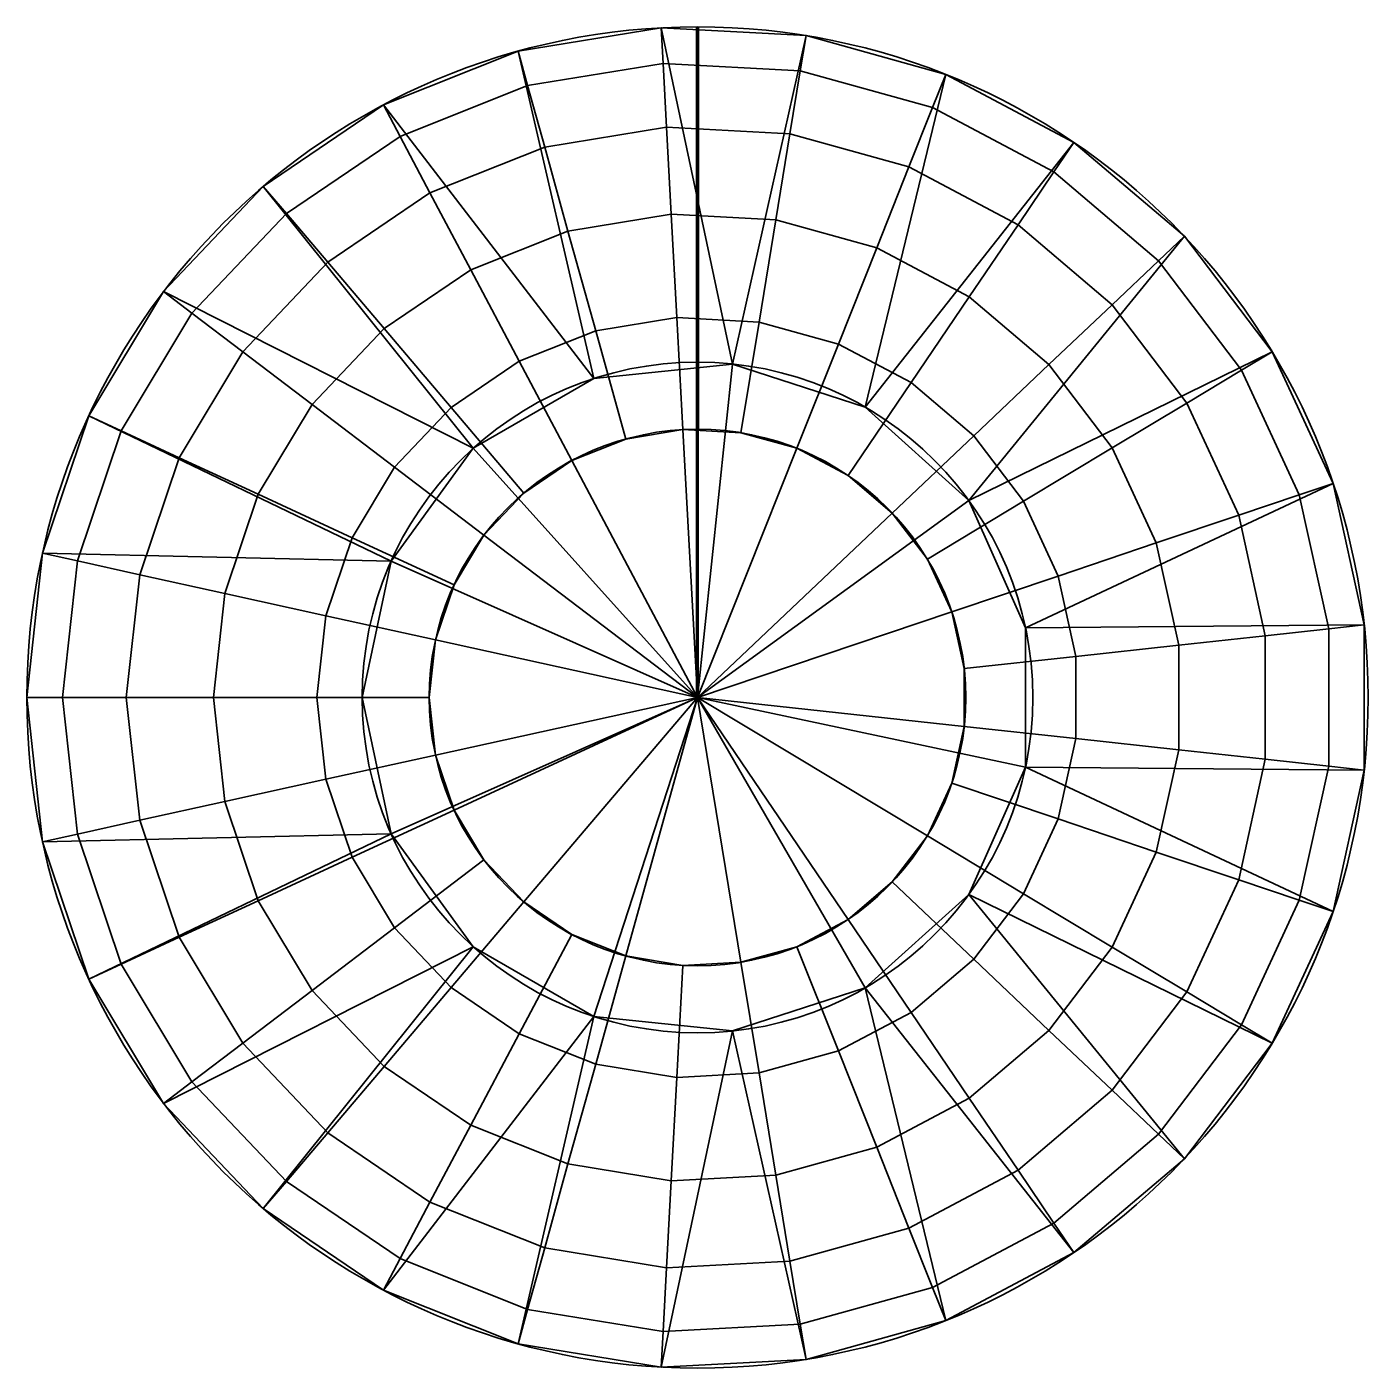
# Model space of a CAD drawing. Header units: millimetres. Extents: x -5 to 5, y -5 to 5.
import ezdxf

# ---------------------------------------------------------------- set-up
doc = ezdxf.new("R2010")
doc.units = ezdxf.units.MM
doc.layers.add('1', color=7, linetype='Continuous', true_color=0xffffff)
doc.layers.add('61', color=7, linetype='Continuous', true_color=0xffffff)

# ---------------------------------------------------------------- blocks, each defined once
blk = doc.blocks.new('UG_SURFACE_001')
at = {"layer": '1', "color": 252, "linetype": 'Continuous', "lineweight": 35}
for points in [[(0.261321, 2.486305, 12), (-0.772542, 2.377641, 12), (-1.337642, 4.81775, 12), (-0.270695, 4.992667, 12)], [(-0.270695, 4.992667, 12), (-1.337642, 4.81775, 12), (-1.266485, 4.561467, 12.801896), (-0.256295, 4.727079, 12.801896)], [(-0.270695, 4.992667, 12), (0.80891, 4.934133, 12), (0.261321, 2.486305, 12)], [(0.80891, 4.934133, 12), (-0.270695, 4.992667, 12), (-0.256295, 4.727079, 12.801896), (0.76588, 4.671658, 12.801896)], [(1.25, 2.165064, 12), (0.261321, 2.486305, 12), (0.80891, 4.934133, 12), (1.850691, 4.644884, 12)], [(1.850691, 4.644884, 12), (0.80891, 4.934133, 12), (0.76588, 4.671658, 12.801896), (1.752242, 4.397796, 12.801896)], [(-2.342042, 4.41756, 12), (-1.337642, 4.81775, 12), (-0.772542, 2.377641, 12)], [(-1.337642, 4.81775, 12), (-2.342042, 4.41756, 12), (-2.217456, 4.182565, 12.801896), (-1.266485, 4.561467, 12.801896)], [(-0.256295, 4.727079, 12.801896), (-1.266485, 4.561467, 12.801896), (-1.139206, 4.103049, 13.500061), (-0.230538, 4.252017, 13.500061)], [(0.76588, 4.671658, 12.801896), (-0.256295, 4.727079, 12.801896), (-0.230538, 4.252017, 13.500061), (0.68891, 4.202166, 13.500061)], [(1.752242, 4.397796, 12.801896), (0.76588, 4.671658, 12.801896), (0.68891, 4.202166, 13.500061), (1.576145, 3.955827, 13.500061)], [(1.850691, 4.644884, 12), (2.805935, 4.138445, 12), (1.25, 2.165064, 12)], [(2.805935, 4.138445, 12), (1.850691, 4.644884, 12), (1.752242, 4.397796, 12.801896), (2.656672, 3.918298, 12.801896)], [(-1.266485, 4.561467, 12.801896), (-2.217456, 4.182565, 12.801896), (-1.994606, 3.762226, 13.500061), (-1.139206, 4.103049, 13.500061)], [(-0.772542, 2.377641, 12), (-1.672826, 1.857862, 12), (-3.236932, 3.81081, 12), (-2.342042, 4.41756, 12)], [(-2.342042, 4.41756, 12), (-3.236932, 3.81081, 12), (-3.064741, 3.608092, 12.801896), (-2.217456, 4.182565, 12.801896)], [(2.656672, 3.918298, 12.801896), (1.752242, 4.397796, 12.801896), (1.576145, 3.955827, 13.500061), (2.389682, 3.524517, 13.500061)], [(-0.230538, 4.252017, 13.500061), (-1.139206, 4.103049, 13.500061), (-0.96557, 3.47767, 14.040925), (-0.1954, 3.603933, 14.040925)], [(0.68891, 4.202166, 13.500061), (-0.230538, 4.252017, 13.500061), (-0.1954, 3.603933, 14.040925), (0.583908, 3.56168, 14.040925)], [(1.576145, 3.955827, 13.500061), (0.68891, 4.202166, 13.500061), (0.583908, 3.56168, 14.040925), (1.335912, 3.352887, 14.040925)], [(-2.217456, 4.182565, 12.801896), (-3.064741, 3.608092, 12.801896), (-2.756741, 3.245486, 13.500061), (-1.994606, 3.762226, 13.500061)], [(-1.139206, 4.103049, 13.500061), (-1.994606, 3.762226, 13.500061), (-1.690592, 3.188795, 14.040925), (-0.96557, 3.47767, 14.040925)], [(2.022543, 1.469463, 12), (1.25, 2.165064, 12), (2.805935, 4.138445, 12), (3.629977, 3.438497, 12)], [(3.629977, 3.438497, 12), (2.805935, 4.138445, 12), (2.656672, 3.918298, 12.801896), (3.436879, 3.255585, 12.801896)], [(2.389682, 3.524517, 13.500061), (1.576145, 3.955827, 13.500061), (1.335912, 3.352887, 14.040925), (2.025451, 2.987317, 14.040925)], [(3.436879, 3.255585, 12.801896), (2.656672, 3.918298, 12.801896), (2.389682, 3.524517, 13.500061), (3.091479, 2.928405, 13.500061)], [(-3.980465, 3.025871, 12), (-3.236932, 3.81081, 12), (-1.672826, 1.857862, 12)], [(-3.236932, 3.81081, 12), (-3.980465, 3.025871, 12), (-3.768722, 2.864908, 12.801896), (-3.064741, 3.608092, 12.801896)], [(-1.994606, 3.762226, 13.500061), (-2.756741, 3.245486, 13.500061), (-2.336563, 2.750815, 14.040925), (-1.690592, 3.188795, 14.040925)], [(-3.064741, 3.608092, 12.801896), (-3.768722, 2.864908, 12.801896), (-3.389973, 2.576991, 13.500061), (-2.756741, 3.245486, 13.500061)], [(-0.1954, 3.603933, 14.040925), (-0.96557, 3.47767, 14.040925), (-0.758901, 2.733315, 14.382986), (-0.153577, 2.832553, 14.382986)], [(0.583908, 3.56168, 14.040925), (-0.1954, 3.603933, 14.040925), (-0.153577, 2.832553, 14.382986), (0.458929, 2.799344, 14.382986)], [(1.335912, 3.352887, 14.040925), (0.583908, 3.56168, 14.040925), (0.458929, 2.799344, 14.382986), (1.049976, 2.635241, 14.382986)], [(3.091479, 2.928405, 13.500061), (2.389682, 3.524517, 13.500061), (2.025451, 2.987317, 14.040925), (2.620282, 2.482063, 14.040925)], [(-0.96557, 3.47767, 14.040925), (-1.690592, 3.188795, 14.040925), (-1.328741, 2.506271, 14.382986), (-0.758901, 2.733315, 14.382986)], [(3.629977, 3.438497, 12), (4.284286, 2.577769, 12), (2.022543, 1.469463, 12)], [(4.284286, 2.577769, 12), (3.629977, 3.438497, 12), (3.436879, 3.255585, 12.801896), (4.056381, 2.440643, 12.801896)], [(2.025451, 2.987317, 14.040925), (1.335912, 3.352887, 14.040925), (1.049976, 2.635241, 14.382986), (1.591927, 2.347917, 14.382986)], [(-2.756741, 3.245486, 13.500061), (-3.389973, 2.576991, 13.500061), (-2.87328, 2.184211, 14.040925), (-2.336563, 2.750815, 14.040925)], [(4.056381, 2.440643, 12.801896), (3.436879, 3.255585, 12.801896), (3.091479, 2.928405, 13.500061), (3.648723, 2.195364, 13.500061)], [(-1.690592, 3.188795, 14.040925), (-2.336563, 2.750815, 14.040925), (-1.836449, 2.162035, 14.382986), (-1.328741, 2.506271, 14.382986)], [(-1.672826, 1.857862, 12), (-2.283864, 1.016842, 12), (-4.537877, 2.099446, 12), (-3.980465, 3.025871, 12)], [(-3.980465, 3.025871, 12), (-4.537877, 2.099446, 12), (-4.296482, 1.987764, 12.801896), (-3.768722, 2.864908, 12.801896)], [(2.620282, 2.482063, 14.040925), (2.025451, 2.987317, 14.040925), (1.591927, 2.347917, 14.382986), (2.059441, 1.950806, 14.382986)], [(3.648723, 2.195364, 13.500061), (3.091479, 2.928405, 13.500061), (2.620282, 2.482063, 14.040925), (3.092591, 1.86075, 14.040925)], [(-3.768722, 2.864908, 12.801896), (-4.296482, 1.987764, 12.801896), (-3.864694, 1.787998, 13.500061), (-3.389973, 2.576991, 13.500061)], [(-0.153577, 2.832553, 14.382986), (-0.758901, 2.733315, 14.382986), (-0.535057, 1.9271, 14.5), (-0.108278, 1.997067, 14.5)], [(0.458929, 2.799344, 14.382986), (-0.153577, 2.832553, 14.382986), (-0.108278, 1.997067, 14.5), (0.323564, 1.973653, 14.5)], [(-2.336563, 2.750815, 14.040925), (-2.87328, 2.184211, 14.040925), (-2.258288, 1.716706, 14.382986), (-1.836449, 2.162035, 14.382986)], [(-0.758901, 2.733315, 14.382986), (-1.328741, 2.506271, 14.382986), (-0.936817, 1.767024, 14.5), (-0.535057, 1.9271, 14.5)], [(1.049976, 2.635241, 14.382986), (0.458929, 2.799344, 14.382986), (0.323564, 1.973653, 14.5), (0.740276, 1.857953, 14.5)], [(1.591927, 2.347917, 14.382986), (1.049976, 2.635241, 14.382986), (0.740276, 1.857953, 14.5), (1.122374, 1.655378, 14.5)], [(-3.389973, 2.576991, 13.500061), (-3.864694, 1.787998, 13.500061), (-3.275645, 1.515475, 14.040925), (-2.87328, 2.184211, 14.040925)], [(-1.328741, 2.506271, 14.382986), (-1.836449, 2.162035, 14.382986), (-1.294773, 1.524324, 14.5), (-0.936817, 1.767024, 14.5)], [(2.445369, 0.519779, 12), (2.022543, 1.469463, 12), (4.284286, 2.577769, 12), (4.738266, 1.596508, 12)], [(4.738266, 1.596508, 12), (4.284286, 2.577769, 12), (4.056381, 2.440643, 12.801896), (4.486211, 1.511581, 12.801896)], [(-1.672826, 1.857862), (-0.772542, 2.377641), (0.261321, 2.486305), (0, 0)], [(-0.772542, 2.377641), (-0.772542, 2.377641, 12), (0.261321, 2.486305, 12), (0.261321, 2.486305)], [(0.261321, 2.486305), (1.25, 2.165064), (2.022543, 1.469463), (0, 0)], [(0.261321, 2.486305), (0.261321, 2.486305, 12), (1.25, 2.165064, 12), (1.25, 2.165064)], [(3.092591, 1.86075, 14.040925), (2.620282, 2.482063, 14.040925), (2.059441, 1.950806, 14.382986), (2.430658, 1.462479, 14.382986)], [(4.486211, 1.511581, 12.801896), (4.056381, 2.440643, 12.801896), (3.648723, 2.195364, 13.500061), (4.035356, 1.35967, 13.500061)], [(-1.672826, 1.857862), (-1.672826, 1.857862, 12), (-0.772542, 2.377641, 12), (-0.772542, 2.377641)], [(2.059441, 1.950806, 14.382986), (1.591927, 2.347917, 14.382986), (1.122374, 1.655378, 14.5), (1.451991, 1.375399, 14.5)], [(-2.87328, 2.184211, 14.040925), (-3.275645, 1.515475, 14.040925), (-2.574532, 1.191105, 14.382986), (-2.258288, 1.716706, 14.382986)], [(-1.836449, 2.162035, 14.382986), (-2.258288, 1.716706, 14.382986), (-1.592186, 1.210348, 14.5), (-1.294773, 1.524324, 14.5)], [(1.25, 2.165064), (1.25, 2.165064, 12), (2.022543, 1.469463, 12), (2.022543, 1.469463)], [(4.035356, 1.35967, 13.500061), (3.648723, 2.195364, 13.500061), (3.092591, 1.86075, 14.040925), (3.420294, 1.152431, 14.040925)], [(-4.883103, 1.074852, 12), (-4.537877, 2.099446, 12), (-2.283864, 1.016842, 12)], [(-4.537877, 2.099446, 12), (-4.883103, 1.074852, 12), (-4.623343, 1.017675, 12.801896), (-4.296482, 1.987764, 12.801896)], [(-4.296482, 1.987764, 12.801896), (-4.623343, 1.017675, 12.801896), (-4.158706, 0.915401, 13.500061), (-3.864694, 1.787998, 13.500061)], [(-0.108278, 1.997067, 14.5), (-0.535057, 1.9271, 14.5), (-0.936817, 1.767024, 14.5), (0, 0, 14.5)], [(0.740276, 1.857953, 14.5), (0.323564, 1.973653, 14.5), (-0.108278, 1.997067, 14.5), (0, 0, 14.5)], [(2.430658, 1.462479, 14.382986), (2.059441, 1.950806, 14.382986), (1.451991, 1.375399, 14.5), (1.713714, 1.031108, 14.5)], [(0, 0), (-2.283864, 1.016842), (-1.672826, 1.857862)], [(-2.283864, 1.016842), (-2.283864, 1.016842, 12), (-1.672826, 1.857862, 12), (-1.672826, 1.857862)], [(1.451991, 1.375399, 14.5), (1.122374, 1.655378, 14.5), (0.740276, 1.857953, 14.5), (0, 0, 14.5)], [(3.420294, 1.152431, 14.040925), (3.092591, 1.86075, 14.040925), (2.430658, 1.462479, 14.382986), (2.688221, 0.905767, 14.382986)], [(-3.864694, 1.787998, 13.500061), (-4.158706, 0.915401, 13.500061), (-3.524844, 0.775877, 14.040925), (-3.275645, 1.515475, 14.040925)], [(-2.258288, 1.716706, 14.382986), (-2.574532, 1.191105, 14.382986), (-1.815151, 0.839778, 14.5), (-1.592186, 1.210348, 14.5)], [(-0.936817, 1.767024, 14.5), (-1.294773, 1.524324, 14.5), (-1.592186, 1.210348, 14.5), (0, 0, 14.5)], [(-3.275645, 1.515475, 14.040925), (-3.524844, 0.775877, 14.040925), (-2.770393, 0.60981, 14.382986), (-2.574532, 1.191105, 14.382986)], [(4.738266, 1.596508, 12), (4.97069, 0.540595, 12), (2.445369, 0.519779, 12)], [(4.706271, 0.511838, 12.801896), (4.486211, 1.511581, 12.801896), (4.035356, 1.35967, 13.500061), (4.2333, 0.460399, 13.500061)], [(4.97069, 0.540595, 12), (4.738266, 1.596508, 12), (4.486211, 1.511581, 12.801896), (4.706271, 0.511838, 12.801896)], [(2.022543, 1.469463), (2.445369, 0.519779), (2.445369, -0.519779), (0, 0)], [(2.688221, 0.905767, 14.382986), (2.430658, 1.462479, 14.382986), (1.713714, 1.031108, 14.5), (1.895306, 0.638603, 14.5)], [(2.022543, 1.469463), (2.022543, 1.469463, 12), (2.445369, 0.519779, 12), (2.445369, 0.519779)], [(1.895306, 0.638603, 14.5), (1.713714, 1.031108, 14.5), (1.451991, 1.375399, 14.5), (0, 0, 14.5)], [(4.2333, 0.460399, 13.500061), (4.035356, 1.35967, 13.500061), (3.420294, 1.152431, 14.040925), (3.588069, 0.390226, 14.040925)], [(-1.592186, 1.210348, 14.5), (-1.815151, 0.839778, 14.5), (-1.953241, 0.429941, 14.5), (0, 0, 14.5)], [(-2.574532, 1.191105, 14.382986), (-2.770393, 0.60981, 14.382986), (-1.953241, 0.429941, 14.5), (-1.815151, 0.839778, 14.5)], [(3.588069, 0.390226, 14.040925), (3.420294, 1.152431, 14.040925), (2.688221, 0.905767, 14.382986), (2.820085, 0.306703, 14.382986)], [(-2.283864, 1.016842, 12), (-2.5, 0, 12), (-5, 0, 12), (-4.883103, 1.074852, 12)], [(-4.883103, 1.074852, 12), (-5, 0, 12), (-4.734022, 0, 12.801896), (-4.623343, 1.017675, 12.801896)], [(-4.623343, 1.017675, 12.801896), (-4.734022, 0, 12.801896), (-4.258262, 0, 13.500061), (-4.158706, 0.915401, 13.500061)], [(-2.283864, -1.016842), (-2.5, 0), (-2.283864, 1.016842), (0, 0)], [(-2.5, 0), (-2.5, 0, 12), (-2.283864, 1.016842, 12), (-2.283864, 1.016842)], [(-4.158706, 0.915401, 13.500061), (-4.258262, 0, 13.500061), (-3.609226, 0, 14.040925), (-3.524844, 0.775877, 14.040925)], [(2.820085, 0.306703, 14.382986), (2.688221, 0.905767, 14.382986), (1.895306, 0.638603, 14.5), (1.988276, 0.216238, 14.5)], [(-3.524844, 0.775877, 14.040925), (-3.609226, 0, 14.040925), (-2.836714, 0, 14.382986), (-2.770393, 0.60981, 14.382986)], [(-2.770393, 0.60981, 14.382986), (-2.836714, 0, 14.382986), (-2, 0, 14.5), (-1.953241, 0.429941, 14.5)], [(1.988276, -0.216238, 14.5), (1.988276, 0.216238, 14.5), (1.895306, 0.638603, 14.5), (0, 0, 14.5)], [(2.445369, -0.519779, 12), (2.445369, 0.519779, 12), (4.97069, 0.540595, 12), (4.97069, -0.540595, 12)], [(2.445369, 0.519779), (2.445369, 0.519779, 12), (2.445369, -0.519779, 12), (2.445369, -0.519779)], [(4.706271, -0.511838, 12.801896), (4.706271, 0.511838, 12.801896), (4.2333, 0.460399, 13.500061), (4.2333, -0.460399, 13.500061)], [(4.97069, -0.540595, 12), (4.97069, 0.540595, 12), (4.706271, 0.511838, 12.801896), (4.706271, -0.511838, 12.801896)], [(-1.953241, 0.429941, 14.5), (-2, 0, 14.5), (-1.953241, -0.429941, 14.5), (0, 0, 14.5)], [(4.2333, -0.460399, 13.500061), (4.2333, 0.460399, 13.500061), (3.588069, 0.390226, 14.040925), (3.588069, -0.390226, 14.040925)], [(2.820085, -0.306703, 14.382986), (2.820085, 0.306703, 14.382986), (1.988276, 0.216238, 14.5), (1.988276, -0.216238, 14.5)], [(3.588069, -0.390226, 14.040925), (3.588069, 0.390226, 14.040925), (2.820085, 0.306703, 14.382986), (2.820085, -0.306703, 14.382986)], [(-4.883103, -1.074852, 12), (-5, 0, 12), (-2.5, 0, 12), (-2.283864, -1.016842, 12)], [(-5, 0, 12), (-4.883103, -1.074852, 12), (-4.623343, -1.017675, 12.801896), (-4.734022, 0, 12.801896)], [(-4.734022, 0, 12.801896), (-4.623343, -1.017675, 12.801896), (-4.158706, -0.915401, 13.500061), (-4.258262, 0, 13.500061)], [(-4.258262, 0, 13.500061), (-4.158706, -0.915401, 13.500061), (-3.524844, -0.775877, 14.040925), (-3.609226, 0, 14.040925)], [(-3.609226, 0, 14.040925), (-3.524844, -0.775877, 14.040925), (-2.770393, -0.60981, 14.382986), (-2.836714, 0, 14.382986)], [(-2.836714, 0, 14.382986), (-2.770393, -0.60981, 14.382986), (-1.953241, -0.429941, 14.5), (-2, 0, 14.5)], [(-2.283864, -1.016842), (-2.283864, -1.016842, 12), (-2.5, 0, 12), (-2.5, 0)], [(-0.772542, -2.377641), (-1.672826, -1.857862), (-2.283864, -1.016842), (0, 0)], [(0, 0, 14.5), (-1.953241, -0.429941, 14.5), (-1.815151, -0.839778, 14.5)], [(-1.815151, -0.839778, 14.5), (-1.592186, -1.210348, 14.5), (-1.294773, -1.524324, 14.5), (0, 0, 14.5)], [(-1.294773, -1.524324, 14.5), (-0.936817, -1.767024, 14.5), (-0.535057, -1.9271, 14.5), (0, 0, 14.5)], [(1.25, -2.165064), (0.261321, -2.486305), (-0.772542, -2.377641), (0, 0)], [(-0.535057, -1.9271, 14.5), (-0.108278, -1.997067, 14.5), (0.323564, -1.973653, 14.5), (0, 0, 14.5)], [(2.445369, -0.519779), (2.022543, -1.469463), (1.25, -2.165064), (0, 0)], [(0.323564, -1.973653, 14.5), (0.740276, -1.857953, 14.5), (1.122374, -1.655378, 14.5), (0, 0, 14.5)], [(1.122374, -1.655378, 14.5), (1.451991, -1.375399, 14.5), (1.713714, -1.031108, 14.5), (0, 0, 14.5)], [(1.713714, -1.031108, 14.5), (1.895306, -0.638603, 14.5), (1.988276, -0.216238, 14.5), (0, 0, 14.5)], [(2.688221, -0.905767, 14.382986), (2.820085, -0.306703, 14.382986), (1.988276, -0.216238, 14.5), (1.895306, -0.638603, 14.5)], [(3.420294, -1.152431, 14.040925), (3.588069, -0.390226, 14.040925), (2.820085, -0.306703, 14.382986), (2.688221, -0.905767, 14.382986)], [(4.035356, -1.35967, 13.500061), (4.2333, -0.460399, 13.500061), (3.588069, -0.390226, 14.040925), (3.420294, -1.152431, 14.040925)], [(-2.770393, -0.60981, 14.382986), (-2.574532, -1.191105, 14.382986), (-1.815151, -0.839778, 14.5), (-1.953241, -0.429941, 14.5)], [(4.486211, -1.511581, 12.801896), (4.706271, -0.511838, 12.801896), (4.2333, -0.460399, 13.500061), (4.035356, -1.35967, 13.500061)], [(2.445369, -0.519779), (2.445369, -0.519779, 12), (2.022543, -1.469463, 12), (2.022543, -1.469463)], [(4.738266, -1.596508, 12), (4.284286, -2.577769, 12), (2.022543, -1.469463, 12), (2.445369, -0.519779, 12)], [(2.445369, -0.519779, 12), (4.97069, -0.540595, 12), (4.738266, -1.596508, 12)], [(4.738266, -1.596508, 12), (4.97069, -0.540595, 12), (4.706271, -0.511838, 12.801896), (4.486211, -1.511581, 12.801896)], [(-3.524844, -0.775877, 14.040925), (-3.275645, -1.515475, 14.040925), (-2.574532, -1.191105, 14.382986), (-2.770393, -0.60981, 14.382986)], [(2.430658, -1.462479, 14.382986), (2.688221, -0.905767, 14.382986), (1.895306, -0.638603, 14.5), (1.713714, -1.031108, 14.5)], [(-4.158706, -0.915401, 13.500061), (-3.864694, -1.787998, 13.500061), (-3.275645, -1.515475, 14.040925), (-3.524844, -0.775877, 14.040925)], [(-2.574532, -1.191105, 14.382986), (-2.258288, -1.716706, 14.382986), (-1.592186, -1.210348, 14.5), (-1.815151, -0.839778, 14.5)], [(-4.623343, -1.017675, 12.801896), (-4.296482, -1.987764, 12.801896), (-3.864694, -1.787998, 13.500061), (-4.158706, -0.915401, 13.500061)], [(3.092591, -1.86075, 14.040925), (3.420294, -1.152431, 14.040925), (2.688221, -0.905767, 14.382986), (2.430658, -1.462479, 14.382986)], [(-2.283864, -1.016842, 12), (-4.537877, -2.099446, 12), (-4.883103, -1.074852, 12)], [(-4.883103, -1.074852, 12), (-4.537877, -2.099446, 12), (-4.296482, -1.987764, 12.801896), (-4.623343, -1.017675, 12.801896)], [(-3.980465, -3.025871, 12), (-4.537877, -2.099446, 12), (-2.283864, -1.016842, 12), (-1.672826, -1.857862, 12)], [(-1.672826, -1.857862), (-1.672826, -1.857862, 12), (-2.283864, -1.016842, 12), (-2.283864, -1.016842)], [(2.059441, -1.950806, 14.382986), (2.430658, -1.462479, 14.382986), (1.713714, -1.031108, 14.5), (1.451991, -1.375399, 14.5)], [(-3.275645, -1.515475, 14.040925), (-2.87328, -2.184211, 14.040925), (-2.258288, -1.716706, 14.382986), (-2.574532, -1.191105, 14.382986)], [(3.648723, -2.195364, 13.500061), (4.035356, -1.35967, 13.500061), (3.420294, -1.152431, 14.040925), (3.092591, -1.86075, 14.040925)], [(-2.258288, -1.716706, 14.382986), (-1.836449, -2.162035, 14.382986), (-1.294773, -1.524324, 14.5), (-1.592186, -1.210348, 14.5)], [(1.591927, -2.347917, 14.382986), (2.059441, -1.950806, 14.382986), (1.451991, -1.375399, 14.5), (1.122374, -1.655378, 14.5)], [(4.056381, -2.440643, 12.801896), (4.486211, -1.511581, 12.801896), (4.035356, -1.35967, 13.500061), (3.648723, -2.195364, 13.500061)], [(2.022543, -1.469463), (2.022543, -1.469463, 12), (1.25, -2.165064, 12), (1.25, -2.165064)], [(3.629977, -3.438497, 12), (2.805935, -4.138445, 12), (1.25, -2.165064, 12), (2.022543, -1.469463, 12)], [(2.022543, -1.469463, 12), (4.284286, -2.577769, 12), (3.629977, -3.438497, 12)], [(2.620282, -2.482063, 14.040925), (3.092591, -1.86075, 14.040925), (2.430658, -1.462479, 14.382986), (2.059441, -1.950806, 14.382986)], [(-3.864694, -1.787998, 13.500061), (-3.389973, -2.576991, 13.500061), (-2.87328, -2.184211, 14.040925), (-3.275645, -1.515475, 14.040925)], [(-1.836449, -2.162035, 14.382986), (-1.328741, -2.506271, 14.382986), (-0.936817, -1.767024, 14.5), (-1.294773, -1.524324, 14.5)], [(4.284286, -2.577769, 12), (4.738266, -1.596508, 12), (4.486211, -1.511581, 12.801896), (4.056381, -2.440643, 12.801896)], [(1.049976, -2.635241, 14.382986), (1.591927, -2.347917, 14.382986), (1.122374, -1.655378, 14.5), (0.740276, -1.857953, 14.5)], [(-4.296482, -1.987764, 12.801896), (-3.768722, -2.864908, 12.801896), (-3.389973, -2.576991, 13.500061), (-3.864694, -1.787998, 13.500061)], [(-2.87328, -2.184211, 14.040925), (-2.336563, -2.750815, 14.040925), (-1.836449, -2.162035, 14.382986), (-2.258288, -1.716706, 14.382986)], [(-1.328741, -2.506271, 14.382986), (-0.758901, -2.733315, 14.382986), (-0.535057, -1.9271, 14.5), (-0.936817, -1.767024, 14.5)], [(-1.672826, -1.857862, 12), (-3.236932, -3.81081, 12), (-3.980465, -3.025871, 12)], [(-2.342042, -4.41756, 12), (-3.236932, -3.81081, 12), (-1.672826, -1.857862, 12), (-0.772542, -2.377641, 12)], [(-0.772542, -2.377641), (-0.772542, -2.377641, 12), (-1.672826, -1.857862, 12), (-1.672826, -1.857862)], [(0.458929, -2.799344, 14.382986), (1.049976, -2.635241, 14.382986), (0.740276, -1.857953, 14.5), (0.323564, -1.973653, 14.5)], [(3.091479, -2.928405, 13.500061), (3.648723, -2.195364, 13.500061), (3.092591, -1.86075, 14.040925), (2.620282, -2.482063, 14.040925)], [(-4.537877, -2.099446, 12), (-3.980465, -3.025871, 12), (-3.768722, -2.864908, 12.801896), (-4.296482, -1.987764, 12.801896)], [(-0.758901, -2.733315, 14.382986), (-0.153577, -2.832553, 14.382986), (-0.108278, -1.997067, 14.5), (-0.535057, -1.9271, 14.5)], [(-0.153577, -2.832553, 14.382986), (0.458929, -2.799344, 14.382986), (0.323564, -1.973653, 14.5), (-0.108278, -1.997067, 14.5)], [(2.025451, -2.987317, 14.040925), (2.620282, -2.482063, 14.040925), (2.059441, -1.950806, 14.382986), (1.591927, -2.347917, 14.382986)], [(-3.389973, -2.576991, 13.500061), (-2.756741, -3.245486, 13.500061), (-2.336563, -2.750815, 14.040925), (-2.87328, -2.184211, 14.040925)], [(-2.336563, -2.750815, 14.040925), (-1.690592, -3.188795, 14.040925), (-1.328741, -2.506271, 14.382986), (-1.836449, -2.162035, 14.382986)], [(1.25, -2.165064), (1.25, -2.165064, 12), (0.261321, -2.486305, 12), (0.261321, -2.486305)], [(1.850691, -4.644884, 12), (0.80891, -4.934133, 12), (0.261321, -2.486305, 12), (1.25, -2.165064, 12)], [(1.25, -2.165064, 12), (2.805935, -4.138445, 12), (1.850691, -4.644884, 12)], [(3.436879, -3.255585, 12.801896), (4.056381, -2.440643, 12.801896), (3.648723, -2.195364, 13.500061), (3.091479, -2.928405, 13.500061)], [(-0.772542, -2.377641, 12), (-1.337642, -4.81775, 12), (-2.342042, -4.41756, 12)], [(-0.270695, -4.992667, 12), (-1.337642, -4.81775, 12), (-0.772542, -2.377641, 12), (0.261321, -2.486305, 12)], [(0.261321, -2.486305), (0.261321, -2.486305, 12), (-0.772542, -2.377641, 12), (-0.772542, -2.377641)], [(1.335912, -3.352887, 14.040925), (2.025451, -2.987317, 14.040925), (1.591927, -2.347917, 14.382986), (1.049976, -2.635241, 14.382986)], [(0.261321, -2.486305, 12), (0.80891, -4.934133, 12), (-0.270695, -4.992667, 12)], [(2.389682, -3.524517, 13.500061), (3.091479, -2.928405, 13.500061), (2.620282, -2.482063, 14.040925), (2.025451, -2.987317, 14.040925)], [(3.629977, -3.438497, 12), (4.284286, -2.577769, 12), (4.056381, -2.440643, 12.801896), (3.436879, -3.255585, 12.801896)], [(-3.768722, -2.864908, 12.801896), (-3.064741, -3.608092, 12.801896), (-2.756741, -3.245486, 13.500061), (-3.389973, -2.576991, 13.500061)], [(-1.690592, -3.188795, 14.040925), (-0.96557, -3.47767, 14.040925), (-0.758901, -2.733315, 14.382986), (-1.328741, -2.506271, 14.382986)], [(0.583908, -3.56168, 14.040925), (1.335912, -3.352887, 14.040925), (1.049976, -2.635241, 14.382986), (0.458929, -2.799344, 14.382986)], [(-2.756741, -3.245486, 13.500061), (-1.994606, -3.762226, 13.500061), (-1.690592, -3.188795, 14.040925), (-2.336563, -2.750815, 14.040925)], [(-0.96557, -3.47767, 14.040925), (-0.1954, -3.603933, 14.040925), (-0.153577, -2.832553, 14.382986), (-0.758901, -2.733315, 14.382986)], [(-0.1954, -3.603933, 14.040925), (0.583908, -3.56168, 14.040925), (0.458929, -2.799344, 14.382986), (-0.153577, -2.832553, 14.382986)], [(-3.980465, -3.025871, 12), (-3.236932, -3.81081, 12), (-3.064741, -3.608092, 12.801896), (-3.768722, -2.864908, 12.801896)], [(1.576145, -3.955827, 13.500061), (2.389682, -3.524517, 13.500061), (2.025451, -2.987317, 14.040925), (1.335912, -3.352887, 14.040925)], [(2.656672, -3.918298, 12.801896), (3.436879, -3.255585, 12.801896), (3.091479, -2.928405, 13.500061), (2.389682, -3.524517, 13.500061)], [(-1.994606, -3.762226, 13.500061), (-1.139206, -4.103049, 13.500061), (-0.96557, -3.47767, 14.040925), (-1.690592, -3.188795, 14.040925)], [(-3.064741, -3.608092, 12.801896), (-2.217456, -4.182565, 12.801896), (-1.994606, -3.762226, 13.500061), (-2.756741, -3.245486, 13.500061)], [(2.805935, -4.138445, 12), (3.629977, -3.438497, 12), (3.436879, -3.255585, 12.801896), (2.656672, -3.918298, 12.801896)], [(0.68891, -4.202166, 13.500061), (1.576145, -3.955827, 13.500061), (1.335912, -3.352887, 14.040925), (0.583908, -3.56168, 14.040925)], [(-1.139206, -4.103049, 13.500061), (-0.230538, -4.252017, 13.500061), (-0.1954, -3.603933, 14.040925), (-0.96557, -3.47767, 14.040925)], [(-0.230538, -4.252017, 13.500061), (0.68891, -4.202166, 13.500061), (0.583908, -3.56168, 14.040925), (-0.1954, -3.603933, 14.040925)], [(1.752242, -4.397796, 12.801896), (2.656672, -3.918298, 12.801896), (2.389682, -3.524517, 13.500061), (1.576145, -3.955827, 13.500061)], [(-3.236932, -3.81081, 12), (-2.342042, -4.41756, 12), (-2.217456, -4.182565, 12.801896), (-3.064741, -3.608092, 12.801896)], [(-2.217456, -4.182565, 12.801896), (-1.266485, -4.561467, 12.801896), (-1.139206, -4.103049, 13.500061), (-1.994606, -3.762226, 13.500061)], [(0.76588, -4.671658, 12.801896), (1.752242, -4.397796, 12.801896), (1.576145, -3.955827, 13.500061), (0.68891, -4.202166, 13.500061)], [(1.850691, -4.644884, 12), (2.805935, -4.138445, 12), (2.656672, -3.918298, 12.801896), (1.752242, -4.397796, 12.801896)], [(-2.342042, -4.41756, 12), (-1.337642, -4.81775, 12), (-1.266485, -4.561467, 12.801896), (-2.217456, -4.182565, 12.801896)], [(-1.266485, -4.561467, 12.801896), (-0.256295, -4.727079, 12.801896), (-0.230538, -4.252017, 13.500061), (-1.139206, -4.103049, 13.500061)], [(-0.256295, -4.727079, 12.801896), (0.76588, -4.671658, 12.801896), (0.68891, -4.202166, 13.500061), (-0.230538, -4.252017, 13.500061)], [(0.80891, -4.934133, 12), (1.850691, -4.644884, 12), (1.752242, -4.397796, 12.801896), (0.76588, -4.671658, 12.801896)], [(-1.337642, -4.81775, 12), (-0.270695, -4.992667, 12), (-0.256295, -4.727079, 12.801896), (-1.266485, -4.561467, 12.801896)], [(-0.270695, -4.992667, 12), (0.80891, -4.934133, 12), (0.76588, -4.671658, 12.801896), (-0.256295, -4.727079, 12.801896)]]:
    blk.add_3dface(points, dxfattribs=at)

msp = doc.modelspace()

# ---------------------------------------------------------------- linework, layer by layer
at = {"layer": '1', "color": 163, "linetype": 'Continuous', "lineweight": 70}
for p, q in [((0, 2.5, 12), (0, 5, 12)), ((0, 0), (0, 2.5)), ((0, 2.5), (0, 2.5, 12)), ((0, 0, 14.5), (0, 2, 14.5)), ((0, 0, 14.5), (0, 0))]:
    msp.add_line(p, q, dxfattribs=at)
at = {"layer": '1', "color": 252, "linetype": 'Continuous', "lineweight": 35, "extrusion": (0, 0, -1)}
for centre, radius in [((0, 0, -12), 5), ((0, 0, -12), 2.5), ((0, 0), 2.5), ((0, 0, -14.5), 2)]:
    msp.add_circle(centre, radius, dxfattribs=at)
at = {"layer": '1', "color": 163, "linetype": 'Continuous', "lineweight": 70, "extrusion": (1, 0, 0)}
msp.add_arc((2, 11.45), 3.05, 10.3889, 90, dxfattribs=at)
at = {"layer": '61', "color": 23, "linetype": 'Continuous', "lineweight": 70}
msp.add_point((0, 0), dxfattribs=at)

# ---------------------------------------------------------------- block references
at = {"layer": '1', "color": 252, "linetype": 'Continuous', "lineweight": 35}
msp.add_blockref('UG_SURFACE_001', (0, 0), dxfattribs=at)

doc.saveas('drawing.dxf')
